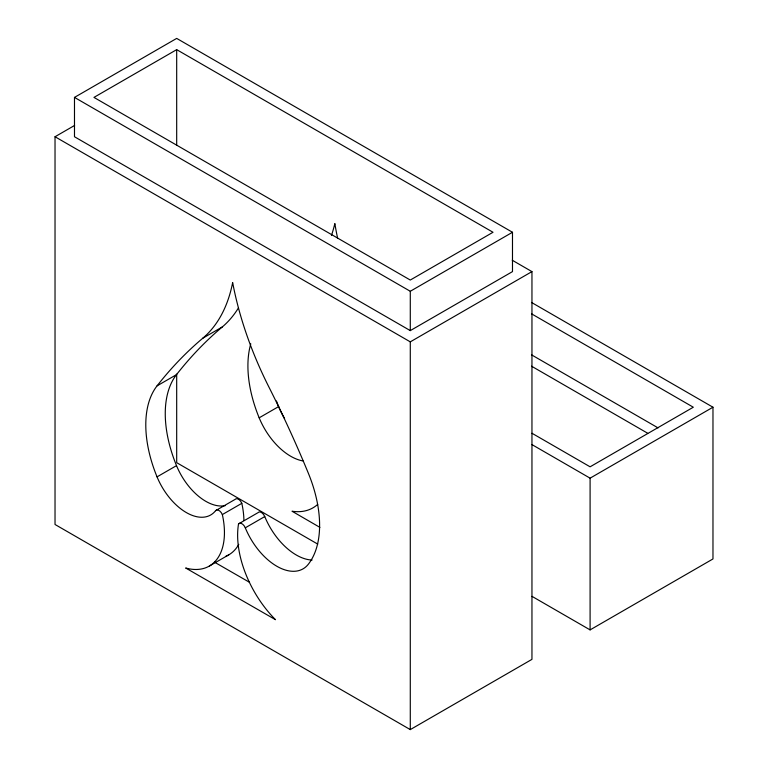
<?xml version="1.0" encoding="UTF-8"?>
<svg xmlns="http://www.w3.org/2000/svg" width="768" height="768" viewBox="0 0 768 768"><rect width="100%" height="100%" fill="white"/><g stroke="black" fill="none" stroke-linecap="round" stroke-linejoin="round"><path stroke-width="1.15" d="M74.486 97.402L176.688 38.4L512.486 232.272L512.486 271.613L410.285 330.614L74.486 136.742L74.486 97.402L410.285 291.274L512.486 232.272M176.688 49.642L93.955 97.402L410.285 280.042L493.018 232.272L176.688 49.642L176.688 145.411M512.218 260.218L531.955 271.613L531.955 659.357L410.285 729.6L55.027 524.486L55.027 136.742L74.611 125.434M243.907 520.272A73.075 42.192 60 0 0 241.814 503.338L222.346 514.57A5.626 3.245 60 0 0 215.597 510.672A48.758 28.147 60 0 1 157.046 476.87A105.485 60.902 60 0 1 157.046 385.872A886.032 511.555 60 0 1 202.81 338.198L222.278 326.957A207.072 119.558 60 0 0 238.397 307.987M157.046 385.872L176.515 374.63A886.032 511.555 60 0 1 222.278 326.957M303.014 460.934A52.512 30.317 60 0 1 259.171 417.821L278.64 406.589A105.485 60.902 60 0 1 276.461 401.011M157.046 476.87L176.515 465.629A105.485 60.902 60 0 1 176.515 374.63M55.027 136.742L410.285 341.856L531.955 271.613M215.597 510.672L235.056 499.43A5.626 3.245 60 0 1 241.814 503.338M222.346 514.57A73.075 42.192 60 0 1 185.664 568.003L275.491 619.69A81.802 47.232 60 0 1 238.531 523.92L258 512.678A5.626 3.245 60 0 1 264.758 516.576A52.512 30.317 60 0 0 312.077 560.045M238.531 523.92A5.626 3.245 60 0 1 245.29 527.818L264.758 516.576M209.366 566.035L228.835 554.803M532.022 444.634L590.093 478.166L712.973 407.222L712.973 558.95L590.093 629.894L532.022 596.362M214.416 562.118L249.523 582.317M531.494 302.438L712.973 407.222M531.514 313.805L693.312 407.222L590.093 466.81L532.013 433.277M531.514 354.826L658.051 427.882M531.542 366.192L647.722 433.267M317.741 544.109L176.688 462.672L176.688 374.083M319.901 527.376L292.022 511.229A81.802 47.232 60 0 0 317.731 504.346M590.093 478.166L590.093 629.894M410.285 291.274L410.285 330.614M410.285 341.856L410.285 729.6M284.563 418.416A52.512 30.317 60 0 1 278.64 406.589M245.29 527.818A52.512 30.317 60 0 0 308.342 564.221A105.485 60.902 60 0 0 308.342 473.213A723.264 417.581 60 0 0 268.944 387.11A257.597 148.723 60 0 1 232.656 282.566A207.072 119.558 60 0 1 202.81 338.198M225.494 505.546A48.758 28.147 60 0 1 176.515 465.629M238.781 544.339A73.075 42.192 60 0 1 225.792 556.301M331.469 235.469A257.597 148.723 60 0 0 334.858 223.565A207.072 119.558 60 0 0 337.661 238.349M259.171 417.821A105.485 60.902 60 0 1 250.781 343.814"/></g></svg>
